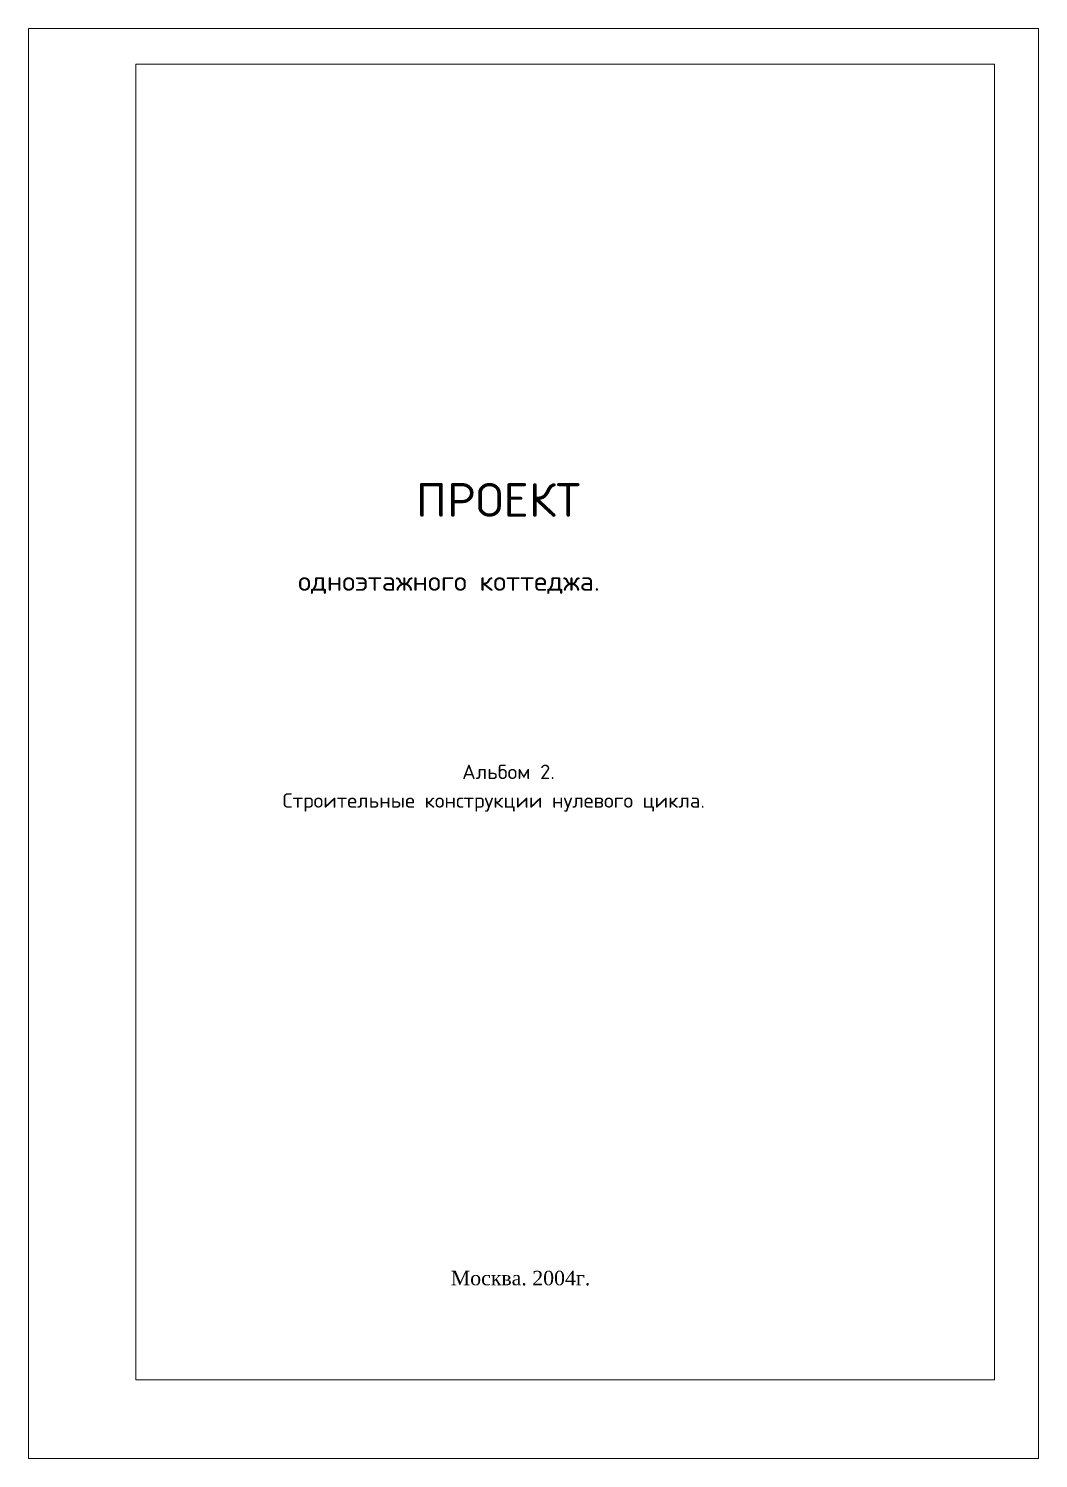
# Model space of a CAD drawing. Extents: x 1526320 to 3332998, y -546296 to 333165.
# Drawn here: x 3009832 to 3030818, y -57189 to -27486 of the extents above; entities that cross this region are included whole.
import ezdxf

# ---------------------------------------------------------------- set-up
doc = ezdxf.new("R2010")
doc.units = 0
doc.header["$LTSCALE"] = 500
doc.header["$MEASUREMENT"] = 0
doc.layers.add('Для печати', color=250, linetype='CONTINUOUS', lineweight=0)
doc.styles.add('ROMANS', font='romans', dxfattribs={"height": 2.5})
doc.styles.get("Standard").update_dxf_attribs({"font": 'TIMES.TTF', "height": 150})

msp = doc.modelspace()

# ---------------------------------------------------------------- linework, layer by layer
at = {"layer": 'Для печати', "color": 5, "linetype": 'Continuous', "lineweight": 15, "ltscale": 0.13}
for points in [[(3009832.1, -27486), (3030817.6, -27486), (3030817.6, -57189), (3009832.1, -57189)], [(3012059, -28228.2), (3029903.9, -28228.2), (3029903.9, -55556.3), (3012059, -55556.3)]]:
    msp.add_lwpolyline(points, close=True, dxfattribs=at)

# ---------------------------------------------------------------- texts
at = {"layer": 'Для печати', "color": 5, "linetype": 'Continuous', "lineweight": 15, "ltscale": 0.13, "style": 'ROMANS'}
for s, height, p in [('ПРОЕКТ', 700, (3017880.5, -37627.3)), ('одноэтажного коттеджа.', 400, (3015433.1, -39165.6)), ('Альбом 2.', 300, (3018841.7, -43076.5)), ('Строительные конструкции нулевого цикла.', 300, (3015109.6, -43671.4))]:
    msp.add_text(s, height=height, dxfattribs=at).set_placement(p)
at = {"layer": 'Для печати', "color": 5, "linetype": 'Continuous', "lineweight": 15, "ltscale": 0.13}
msp.add_text('Москва. 2004г.', height=300, dxfattribs=at).set_placement((3018606.9, -53592.4))

doc.saveas('drawing.dxf')
